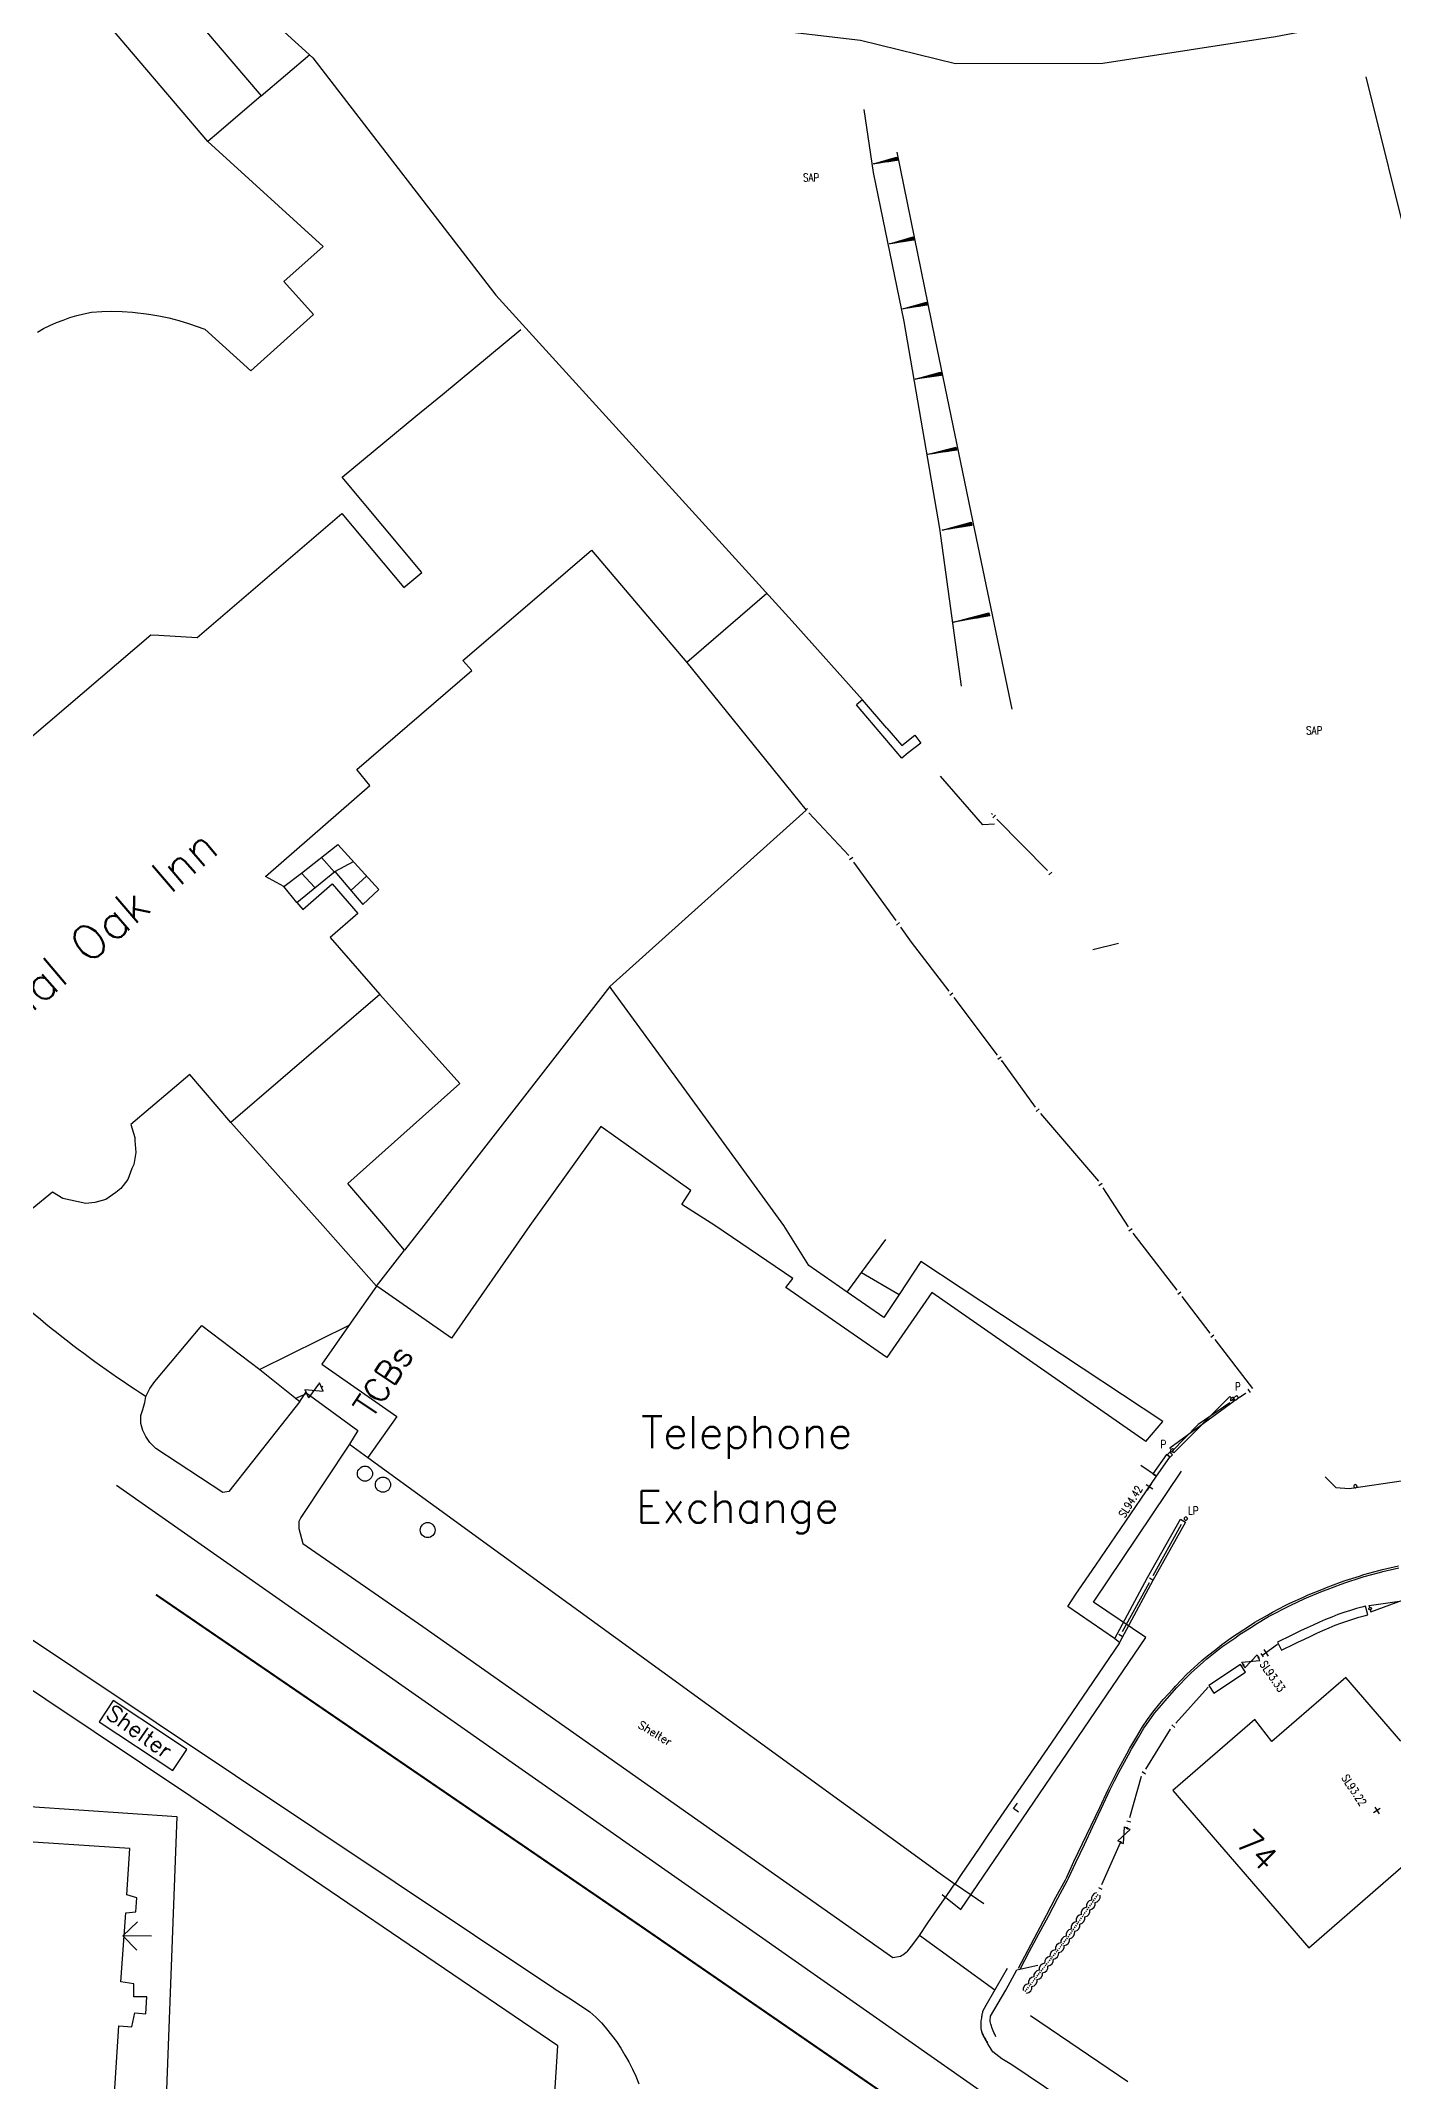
# Model space of a CAD drawing. Extents: x 427500 to 429848, y 434500 to 436505.
# Drawn here: x 428022.9 to 428090.5, y 435957.2 to 436059.2 of the extents above; entities that cross this region are included whole.
import ezdxf

# ---------------------------------------------------------------- set-up
doc = ezdxf.new("R2010")
doc.units = 0
doc.linetypes.add('1004', pattern=[6, 4, -2])
doc.linetypes.add('Dash-Dot', pattern=[6, 4, -1, 0, -1])
doc.layers.get('0').update_dxf_attribs({"color": 222})
for name, color, linetype in [('LPTIP_Ex_Base', 8, 'Continuous'), ('PRO-MARKINGS', 7, 'Continuous'), ('PROPOSED', 1, 'Continuous')]:
    doc.layers.add(name, color=color, linetype=linetype)
doc.styles.add('MtXpl_Romans', font='romans__.ttf')
doc.styles.get("Standard").update_dxf_attribs({"font": 'romans.shx'})

# ---------------------------------------------------------------- blocks, each defined once
blk = doc.blocks.new('FENCE_UP')
at = {"color": 0, "linetype": 'ByBlock', "flags": 128}
blk.add_lwpolyline([(0, 0.5), (0, -0.5)], dxfattribs=at)
blk = doc.blocks.new('GATE')
at = {"color": 0, "linetype": 'ByBlock', "flags": 128}
for points in [[(-0.450902, 0), (-0.451904, 0.007014), (-0.455912, 0.014028), (-0.460922, 0.019038), (-0.467936, 0.023046), (-0.475952, 0.024048), (-0.482966, 0.023046), (-0.48998, 0.019038), (-0.49499, 0.014028), (-0.498998, 0.007014), (-0.5, 0), (-0.498998, -0.007014), (-0.49499, -0.014028), (-0.48998, -0.019038), (-0.482966, -0.023046), (-0.475952, -0.024048), (-0.467936, -0.023046), (-0.460922, -0.019038), (-0.455912, -0.014028), (-0.451904, -0.007014)], [(-0.475952, 0.024048), (-0.475952, 0.078156), (0.475952, -0.078156), (0.475952, -0.024048)], [(-0.475952, -0.024048), (-0.475952, -0.078156), (0.475952, 0.078156), (0.475952, 0.024048)], [(-0.450902, 0), (-0.451904, -0.007014)], [(0.5, 0), (0.498998, 0.007014), (0.49499, 0.014028), (0.48998, 0.019038), (0.482966, 0.023046), (0.475952, 0.024048), (0.467936, 0.023046), (0.460922, 0.019038), (0.455912, 0.014028), (0.451904, 0.007014), (0.450902, 0), (0.451904, -0.007014), (0.455912, -0.014028), (0.460922, -0.019038), (0.467936, -0.023046), (0.475952, -0.024048), (0.482966, -0.023046), (0.48998, -0.019038), (0.49499, -0.014028), (0.498998, -0.007014)], [(0.5, 0), (0.498998, -0.007014)]]:
    blk.add_lwpolyline(points, dxfattribs=at)
blk = doc.blocks.new('HEDGE_1')
at = {"color": 0, "linetype": 'ByBlock', "flags": 128}
for points in [[(0.5, 0.26977), (0.274775, 0.43994), (-0.000501, 0.5), (-0.274775, 0.43994), (-0.5, 0.26977)], [(-0.5, -0.270771), (-0.274775, -0.43994), (-0.000501, -0.5), (0.274775, -0.43994), (0.5, -0.270771)], [(-0.44995, -0.000501), (-0.320821, -0.000501)], [(-0.192693, -0.000501), (-0.063564, -0.000501)], [(0.063564, -0.000501), (0.191692, -0.000501)], [(0.320821, -0.000501), (0.448949, -0.000501)]]:
    blk.add_lwpolyline(points, dxfattribs=at)
blk = doc.blocks.new('CIRCL')
at = {"color": 0, "linetype": 'ByBlock', "flags": 128}
for points in [[(0.5, 0), (0.475, 0.154), (0.404, 0.293), (0.293, 0.404), (0.154, 0.475), (0, 0.5), (-0.154, 0.475), (-0.293, 0.404), (-0.404, 0.293), (-0.475, 0.154), (-0.5, 0), (-0.475, -0.154), (-0.404, -0.293), (-0.293, -0.404), (-0.154, -0.475), (0, -0.5), (0.154, -0.475), (0.293, -0.404), (0.404, -0.293), (0.475, -0.154)], [(0.5, 0), (0.475, -0.154)]]:
    blk.add_lwpolyline(points, dxfattribs=at)
blk = doc.blocks.new('MH_BANK_S')
at = {"color": 0, "linetype": 'ByBlock', "flags": 128}
for points in [[(-0.5, -0.109), (-0.5, 0.109)], [(-0.5, 0.109), (0.5, 0)], [(-0.5, -0.109), (-0.5, 0.109)], [(0.5, 0), (-0.5, -0.109)], [(-0.495, -0.109), (-0.495, 0.109)], [(-0.49, -0.108), (-0.49, 0.108)], [(-0.485, -0.108), (-0.485, 0.108)], [(-0.48, -0.107), (-0.48, 0.107)], [(-0.475, -0.107), (-0.475, 0.107)], [(-0.47, -0.106), (-0.47, 0.106)], [(-0.465, -0.105), (-0.465, 0.106)], [(-0.46, -0.105), (-0.46, 0.105)], [(-0.455, -0.104), (-0.455, 0.105)], [(-0.45, -0.104), (-0.45, 0.104)], [(-0.445, -0.103), (-0.445, 0.103)], [(-0.44, -0.103), (-0.44, 0.103)], [(-0.435, -0.102), (-0.435, 0.102)], [(-0.43, -0.102), (-0.43, 0.102)], [(-0.425, -0.101), (-0.425, 0.101)], [(-0.42, -0.101), (-0.42, 0.101)], [(-0.415, -0.1), (-0.415, 0.1)], [(-0.41, -0.099), (-0.41, 0.1)], [(-0.405, -0.099), (-0.405, 0.099)], [(-0.4, -0.098), (-0.4, 0.098)], [(-0.395, -0.098), (-0.395, 0.098)], [(-0.39, -0.097), (-0.39, 0.097)], [(-0.385, -0.097), (-0.385, 0.097)], [(-0.38, -0.096), (-0.38, 0.096)], [(-0.375, -0.096), (-0.375, 0.096)], [(-0.37, -0.095), (-0.37, 0.095)], [(-0.365, -0.094), (-0.365, 0.095)], [(-0.36, -0.094), (-0.36, 0.094)], [(-0.355, -0.093), (-0.355, 0.094)], [(-0.35, -0.093), (-0.35, 0.093)], [(-0.345, -0.092), (-0.345, 0.092)], [(-0.34, -0.092), (-0.34, 0.092)], [(-0.335, -0.091), (-0.335, 0.091)], [(-0.33, -0.091), (-0.33, 0.091)], [(-0.325, -0.09), (-0.325, 0.09)], [(-0.32, -0.09), (-0.32, 0.09)], [(-0.315, -0.089), (-0.315, 0.089)], [(-0.31, -0.088), (-0.31, 0.089)], [(-0.305, -0.088), (-0.305, 0.088)], [(-0.3, -0.087), (-0.3, 0.088)], [(-0.295, -0.087), (-0.295, 0.087)], [(-0.29, -0.086), (-0.29, 0.086)], [(-0.285, -0.086), (-0.285, 0.086)], [(-0.28, -0.085), (-0.28, 0.085)], [(-0.275, -0.085), (-0.275, 0.085)], [(-0.27, -0.084), (-0.27, 0.084)], [(-0.265, -0.084), (-0.265, 0.084)], [(-0.26, -0.083), (-0.26, 0.083)], [(-0.255, -0.082), (-0.255, 0.083)], [(-0.25, -0.082), (-0.25, 0.082)], [(-0.245, -0.081), (-0.245, 0.082)], [(-0.24, -0.081), (-0.24, 0.081)], [(-0.235, -0.08), (-0.235, 0.08)], [(-0.23, -0.08), (-0.23, 0.08)], [(-0.225, -0.079), (-0.225, 0.079)], [(-0.22, -0.079), (-0.22, 0.079)], [(-0.215, -0.078), (-0.215, 0.078)], [(-0.21, -0.078), (-0.21, 0.078)], [(-0.205, -0.077), (-0.205, 0.077)], [(-0.2, -0.076), (-0.2, 0.077)], [(-0.195, -0.076), (-0.195, 0.076)], [(-0.19, -0.075), (-0.19, 0.076)], [(-0.185, -0.075), (-0.185, 0.075)], [(-0.18, -0.074), (-0.18, 0.074)], [(-0.175, -0.074), (-0.175, 0.074)], [(-0.17, -0.073), (-0.17, 0.073)], [(-0.165, -0.073), (-0.165, 0.073)], [(-0.16, -0.072), (-0.16, 0.072)], [(-0.155, -0.072), (-0.155, 0.072)], [(-0.15, -0.071), (-0.15, 0.071)], [(-0.145, -0.07), (-0.145, 0.071)], [(-0.14, -0.07), (-0.14, 0.07)], [(-0.135, -0.069), (-0.135, 0.07)], [(-0.13, -0.069), (-0.13, 0.069)], [(-0.125, -0.068), (-0.125, 0.068)], [(-0.12, -0.068), (-0.12, 0.068)], [(-0.115, -0.067), (-0.115, 0.067)], [(-0.11, -0.067), (-0.11, 0.067)], [(-0.105, -0.066), (-0.105, 0.066)], [(-0.1, -0.066), (-0.1, 0.066)], [(-0.095, -0.065), (-0.095, 0.065)], [(-0.09, -0.064), (-0.09, 0.065)], [(-0.085, -0.064), (-0.085, 0.064)], [(-0.08, -0.063), (-0.08, 0.063)], [(-0.075, -0.063), (-0.075, 0.063)], [(-0.07, -0.062), (-0.07, 0.062)], [(-0.065, -0.062), (-0.065, 0.062)], [(-0.06, -0.061), (-0.06, 0.061)], [(-0.055, -0.061), (-0.055, 0.061)], [(-0.05, -0.06), (-0.05, 0.06)], [(-0.045, -0.059), (-0.045, 0.06)], [(-0.04, -0.059), (-0.04, 0.059)], [(-0.035, -0.058), (-0.035, 0.059)], [(-0.03, -0.058), (-0.03, 0.058)], [(-0.025, -0.057), (-0.025, 0.057)], [(-0.02, -0.057), (-0.02, 0.057)], [(-0.015, -0.056), (-0.015, 0.056)], [(-0.01, -0.056), (-0.01, 0.056)], [(-0.005, -0.055), (-0.005, 0.055)], [(0, -0.055), (0, 0.055)], [(0.005, -0.054), (0.005, 0.054)], [(0.01, -0.053), (0.01, 0.054)], [(0.015, -0.053), (0.015, 0.053)], [(0.02, -0.052), (0.02, 0.053)], [(0.025, -0.052), (0.025, 0.052)], [(0.03, -0.051), (0.03, 0.051)], [(0.035, -0.051), (0.035, 0.051)], [(0.04, -0.05), (0.04, 0.05)], [(0.045, -0.05), (0.045, 0.05)], [(0.05, -0.049), (0.05, 0.049)], [(0.055, -0.049), (0.055, 0.049)], [(0.06, -0.048), (0.06, 0.048)], [(0.065, -0.047), (0.065, 0.048)], [(0.07, -0.047), (0.07, 0.047)], [(0.075, -0.046), (0.075, 0.047)], [(0.08, -0.046), (0.08, 0.046)], [(0.085, -0.045), (0.085, 0.045)], [(0.09, -0.045), (0.09, 0.045)], [(0.095, -0.044), (0.095, 0.044)], [(0.1, -0.044), (0.1, 0.044)], [(0.105, -0.043), (0.105, 0.043)], [(0.11, -0.043), (0.11, 0.043)], [(0.115, -0.042), (0.115, 0.042)], [(0.12, -0.041), (0.12, 0.042)], [(0.125, -0.041), (0.125, 0.041)], [(0.13, -0.04), (0.13, 0.041)], [(0.135, -0.04), (0.135, 0.04)], [(0.14, -0.039), (0.14, 0.039)], [(0.145, -0.039), (0.145, 0.039)], [(0.15, -0.038), (0.15, 0.038)], [(0.155, -0.038), (0.155, 0.038)], [(0.16, -0.037), (0.16, 0.037)], [(0.165, -0.037), (0.165, 0.037)], [(0.17, -0.036), (0.17, 0.036)], [(0.175, -0.035), (0.175, 0.036)], [(0.18, -0.035), (0.18, 0.035)], [(0.185, -0.034), (0.185, 0.035)], [(0.19, -0.034), (0.19, 0.034)], [(0.195, -0.033), (0.195, 0.033)], [(0.2, -0.033), (0.2, 0.033)], [(0.205, -0.032), (0.205, 0.032)], [(0.21, -0.032), (0.21, 0.032)], [(0.215, -0.031), (0.215, 0.031)], [(0.22, -0.031), (0.22, 0.031)], [(0.225, -0.03), (0.225, 0.03)], [(0.23, -0.029), (0.23, 0.03)], [(0.235, -0.029), (0.235, 0.029)], [(0.24, -0.028), (0.24, 0.028)], [(0.245, -0.028), (0.245, 0.028)], [(0.25, -0.027), (0.25, 0.027)], [(0.255, -0.027), (0.255, 0.027)], [(0.26, -0.026), (0.26, 0.026)], [(0.265, -0.026), (0.265, 0.026)], [(0.27, -0.025), (0.27, 0.025)], [(0.275, -0.025), (0.275, 0.025)], [(0.28, -0.024), (0.28, 0.024)], [(0.285, -0.023), (0.285, 0.024)], [(0.29, -0.023), (0.29, 0.023)], [(0.295, -0.022), (0.295, 0.022)], [(0.3, -0.022), (0.3, 0.022)], [(0.305, -0.021), (0.305, 0.021)], [(0.31, -0.021), (0.31, 0.021)], [(0.315, -0.02), (0.315, 0.02)], [(0.32, -0.02), (0.32, 0.02)], [(0.325, -0.019), (0.325, 0.019)], [(0.33, -0.018), (0.33, 0.019)], [(0.335, -0.018), (0.335, 0.018)], [(0.34, -0.017), (0.34, 0.018)], [(0.345, -0.017), (0.345, 0.017)], [(0.35, -0.016), (0.35, 0.016)], [(0.355, -0.016), (0.355, 0.016)], [(0.36, -0.015), (0.36, 0.015)], [(0.365, -0.015), (0.365, 0.015)], [(0.37, -0.014), (0.37, 0.014)], [(0.375, -0.014), (0.375, 0.014)], [(0.38, -0.013), (0.38, 0.013)], [(0.385, -0.012), (0.385, 0.013)], [(0.39, -0.012), (0.39, 0.012)], [(0.395, -0.011), (0.395, 0.012)], [(0.4, -0.011), (0.4, 0.011)], [(0.405, -0.01), (0.405, 0.01)], [(0.41, -0.01), (0.41, 0.01)], [(0.415, -0.009), (0.415, 0.009)], [(0.42, -0.009), (0.42, 0.009)], [(0.425, -0.008), (0.425, 0.008)], [(0.43, -0.008), (0.43, 0.008)], [(0.435, -0.007), (0.435, 0.007)], [(0.44, -0.006), (0.44, 0.007)], [(0.445, -0.006), (0.445, 0.006)], [(0.45, -0.005), (0.45, 0.006)], [(0.455, -0.005), (0.455, 0.005)], [(0.46, -0.004), (0.46, 0.004)], [(0.465, -0.004), (0.465, 0.004)], [(0.47, -0.003), (0.47, 0.003)], [(0.475, -0.003), (0.475, 0.003)], [(0.48, -0.002), (0.48, 0.002)], [(0.485, -0.002), (0.485, 0.002)], [(0.49, -0.001), (0.49, 0.001)], [(0.495, 0), (0.495, 0.001)]]:
    blk.add_lwpolyline(points, dxfattribs=at)
blk = doc.blocks.new('SPOT')
at = {"color": 0, "linetype": 'ByBlock', "flags": 128}
for points in [[(-0.5, 0), (0.5, 0)], [(0, 0.5), (0, -0.5)]]:
    blk.add_lwpolyline(points, dxfattribs=at)
blk = doc.blocks.new('GATE_BROWN')
at = {"layer": 'LPTIP_Ex_Base', "linetype": 'Continuous', "flags": 128}
for points in [[(0, 0.228), (0, -0.228)], [(0, 0.228), (2.261, -0.228)], [(2.261, 0.228), (0, -0.228)], [(2.261, -0.228), (2.261, 0.228)]]:
    blk.add_lwpolyline(points, dxfattribs=at)

msp = doc.modelspace()

# ---------------------------------------------------------------- linework, layer by layer
at = {"layer": 'LPTIP_Ex_Base', "color": 251, "true_color": 0x636466}
for p, q in [((428028.2, 436063.19), (428033.91, 436056.48)), ((428031.25, 436054.21), (428025.53, 436060.92)), ((428033.91, 436056.48), (428036.35, 436058.56)), ((428033.91, 436056.48), (428031.79, 436054.67)), ((428031.79, 436054.67), (428031.25, 436054.21)), ((428031.25, 436054.21), (428037.01, 436048.96)), ((428037.01, 436048.96), (428035.05, 436047.2)), ((428035.05, 436047.2), (428036.53, 436045.56)), ((428024.35, 436045.4), (428024.69, 436045.5)), ((428024.69, 436045.5), (428025.04, 436045.59)), ((428025.04, 436045.59), (428025.43, 436045.67)), ((428025.43, 436045.67), (428025.94, 436045.7)), ((428025.94, 436045.7), (428026.45, 436045.72)), ((428026.45, 436045.72), (428026.96, 436045.71)), ((428026.96, 436045.71), (428027.47, 436045.67)), ((428027.47, 436045.67), (428028.3, 436045.58)), ((428028.3, 436045.58), (428028.8, 436045.49)), ((428028.8, 436045.49), (428029.29, 436045.39)), ((428036.53, 436045.56), (428033.4, 436042.74)), ((428022.72, 436044.68), (428023.03, 436044.85)), ((428023.03, 436044.85), (428023.35, 436045.01)), ((428023.35, 436045.01), (428023.68, 436045.15)), ((428023.68, 436045.15), (428024.01, 436045.28)), ((428024.01, 436045.28), (428024.35, 436045.4)), ((428029.29, 436045.39), (428029.79, 436045.26)), ((428029.79, 436045.26), (428030.27, 436045.11)), ((428030.27, 436045.11), (428031.1, 436044.82)), ((428031.1, 436044.82), (428033.4, 436042.74)), ((428042.98, 436041.56), (428046.9, 436044.8)), ((428041.65, 436040.47), (428042.98, 436041.56)), ((428037.96, 436037.42), (428041.65, 436040.47)), ((428038.04, 436037.32), (428037.96, 436037.42)), ((428041.95, 436032.65), (428038.04, 436037.32)), ((428030.71, 436029.41), (428037.95, 436035.6)), ((428037.95, 436035.6), (428041.05, 436031.9)), ((428046.88, 436030.73), (428050.43, 436033.78)), ((428050.43, 436033.78), (428055.2, 436028.15)), ((428041.05, 436031.9), (428041.95, 436032.65)), ((428059.2, 436031.61), (428055.2, 436028.15)), ((428044, 436028.25), (428046.88, 436030.73)), ((428017.6, 436020.32), (428028.39, 436029.54)), ((428028.39, 436029.54), (428028.8, 436029.52)), ((428028.8, 436029.52), (428030.71, 436029.41)), ((428044.45, 436027.75), (428044, 436028.25)), ((428055.2, 436028.15), (428061.16, 436020.78)), ((428038.7, 436022.8), (428044.45, 436027.75)), ((428034.13, 436017.46), (428039.35, 436022)), ((428039.35, 436022), (428038.7, 436022.8)), ((428061.16, 436020.78), (428051.35, 436011.95)), ((428035.92, 436017.63), (428037.75, 436019.05)), ((428037.75, 436019.05), (428038.58, 436018.14)), ((428036.92, 436018.4), (428037.57, 436017.68)), ((428037.6, 436017.7), (428038.52, 436018.21)), ((428038.58, 436018.14), (428039.8, 436016.8)), ((428035.05, 436016.95), (428034.13, 436017.46)), ((428035.05, 436016.95), (428035.92, 436017.63)), ((428035.7, 436016.15), (428035.05, 436016.95)), ((428035.7, 436016.15), (428037.6, 436017.7)), ((428035.92, 436017.63), (428036.6, 436016.9)), ((428036, 436015.81), (428037.46, 436017.09)), ((428037.46, 436017.09), (428038.75, 436015.61)), ((428037.6, 436017.7), (428039, 436016.05)), ((428039.18, 436017.48), (428038.4, 436016.76)), ((428035.7, 436016.15), (428036, 436015.81)), ((428039.8, 436016.8), (428039, 436016.05)), ((428038.75, 436015.61), (428037.36, 436014.4)), ((428037.36, 436014.4), (428039.85, 436011.55)), ((428051.35, 436011.95), (428042.04, 436000)), ((428051.45, 436011.81), (428051.35, 436011.95)), ((428055.06, 436006.86), (428051.45, 436011.81)), ((428039.85, 436011.55), (428032.4, 436005.15)), ((428043.85, 436007.1), (428039.85, 436011.55)), ((428030.35, 436007.55), (428027.4, 436005.05)), ((428032.4, 436005.15), (428030.35, 436007.55)), ((428038.25, 436002.11), (428043.85, 436007.1)), ((428060.05, 436000), (428055.06, 436006.86)), ((428027.4, 436005.05), (428027.6, 436004.4)), ((428032.4, 436005.15), (428036.99, 436000)), ((428050.9, 436004.95), (428047.35, 436000)), ((428055.4, 436001.75), (428050.9, 436004.95)), ((428027.65, 436003.65), (428027.55, 436003.05)), ((428027.6, 436004.4), (428027.6, 436004.25)), ((428027.6, 436004.25), (428027.65, 436003.65)), ((428027.45, 436002.85), (428027.25, 436002.3)), ((428027.55, 436003.05), (428027.45, 436002.85)), ((428023.48, 436001.67), (428021.45, 436000)), ((428024, 436001.35), (428023.48, 436001.67)), ((428026.65, 436001.65), (428026.15, 436001.3)), ((428026.9, 436001.85), (428026.65, 436001.65)), ((428027.25, 436002.3), (428026.9, 436001.85)), ((428040.04, 436000), (428038.25, 436002.11)), ((428054.95, 436001.05), (428055.4, 436001.75)), ((428025.15, 436001.1), (428024, 436001.35)), ((428025.6, 436001.15), (428025.15, 436001.1)), ((428026.15, 436001.3), (428025.6, 436001.15)), ((428056.6, 436000), (428054.95, 436001.05)), ((428036.99, 436000), (428039.68, 435996.98)), ((428041.08, 435998.77), (428040.04, 436000)), ((428042.04, 436000), (428041.08, 435998.77)), ((428047.35, 436000), (428043.42, 435994.38)), ((428060.5, 435997.35), (428056.6, 436000)), ((428061.3, 435998), (428060.05, 436000)), ((428039.68, 435996.98), (428041.08, 435998.77)), ((428063.93, 435997.65), (428065.15, 435999.3)), ((428063.21, 435996.68), (428061.3, 435998)), ((428063.21, 435996.68), (428063.93, 435997.65)), ((428063.93, 435997.65), (428065.81, 435996.55)), ((428066.9, 435998.2), (428065.81, 435996.55)), ((428079, 435990.2), (428066.9, 435998.2)), ((428039.68, 435996.98), (428038.3, 435995)), ((428039.75, 435996.94), (428039.68, 435996.98)), ((428043.42, 435994.38), (428039.75, 435996.94)), ((428060.15, 435996.9), (428060.5, 435997.35)), ((428065.2, 435993.4), (428060.15, 435996.9)), ((428065.05, 435995.4), (428063.21, 435996.68)), ((428065.81, 435996.55), (428065.05, 435995.4)), ((428067.45, 435996.65), (428065.2, 435993.4)), ((428078.15, 435989.2), (428067.45, 435996.65)), ((428028.6, 435992.2), (428030.95, 435995)), ((428030.95, 435995), (428033.85, 435992.8)), ((428038.3, 435995), (428033.85, 435992.8)), ((428038.3, 435995), (428036.95, 435993.07)), ((428033.85, 435992.8), (428035.85, 435991.2)), ((428036.95, 435993.07), (428040.69, 435990.46)), ((428028.1, 435991.15), (428028.15, 435991.45)), ((428028.15, 435991.45), (428028.35, 435991.85)), ((428028.35, 435991.85), (428028.6, 435992.2)), ((428035.85, 435991.2), (428036.15, 435991.65)), ((428036.15, 435991.65), (428038.75, 435989.75)), ((428027.9, 435990.5), (428028, 435990.8)), ((428027.9, 435990.1), (428027.9, 435990.5)), ((428028, 435990.8), (428028.1, 435991.15)), ((428035.85, 435991.2), (428032.3, 435986.7)), ((428040.69, 435990.46), (428039.25, 435988.4)), ((428028, 435989.75), (428027.9, 435990.1)), ((428028.15, 435989.45), (428028, 435989.75)), ((428028.35, 435989.15), (428028.15, 435989.45)), ((428038.75, 435989.75), (428038.32, 435989.08)), ((428078.15, 435989.2), (428079, 435990.2)), ((428028.65, 435988.85), (428028.35, 435989.15)), ((428032, 435986.65), (428028.65, 435988.85)), ((428038.32, 435989.08), (428035.9, 435985.4)), ((428038.32, 435989.08), (428039.25, 435988.4)), ((428039.25, 435988.4), (428049.31, 435981.09)), ((428032.3, 435986.7), (428032, 435986.65)), ((428035.9, 435985.4), (428035.8, 435985.2)), ((428035.8, 435985.2), (428035.8, 435984.85)), ((428035.8, 435984.85), (428036, 435984.1)), ((428036, 435984.1), (428042, 435979.95)), ((428017.82, 435982.4), (428048.54, 435961.87)), ((428049.5, 435981.35), (428049.5, 435981.35)), ((428049.31, 435981.09), (428067.66, 435967.75)), ((428030.4, 435971.45), (428018.85, 435979.17)), ((428042, 435979.95), (428065.49, 435963.41)), ((428088.15, 435977.4), (428084.45, 435974.2)), ((428090.9, 435974.23), (428088.15, 435977.4)), ((428026.51, 435976.25), (428025.81, 435975.19)), ((428029.22, 435974.46), (428026.51, 435976.25)), ((428025.81, 435975.19), (428029.5, 435972.75)), ((428083.6, 435975.3), (428079.5, 435971.75)), ((428084.45, 435974.2), (428083.6, 435975.3)), ((428030.2, 435973.81), (428029.22, 435974.46)), ((428029.5, 435972.75), (428030.2, 435973.81)), ((428048.75, 435959), (428030.4, 435971.45)), ((428079.5, 435971.75), (428086.3, 435963.9)), ((428022.35, 435970.95), (428029.7, 435970.45)), ((428029.7, 435970.45), (428028.95, 435950.75)), ((428086.3, 435963.9), (428094.03, 435970.62)), ((428027.35, 435968.85), (428014.05, 435969.75)), ((428027.2, 435966.55), (428027.35, 435968.85)), ((428027.7, 435966.4), (428027.2, 435966.55)), ((428027.65, 435965.7), (428027.7, 435966.4)), ((428026.9, 435962.2), (428027.15, 435965.65)), ((428027.15, 435965.65), (428027.65, 435965.7)), ((428027.55, 435962.1), (428026.9, 435962.2)), ((428027.55, 435961.45), (428027.55, 435962.1)), ((428048.54, 435961.87), (428048.56, 435961.86)), ((428048.56, 435961.86), (428049.48, 435961.27)), ((428028.2, 435961.45), (428027.55, 435961.45)), ((428028.15, 435960.6), (428028.2, 435961.45)), ((428049.48, 435961.27), (428050.35, 435960.7)), ((428026.4, 435954), (428026.8, 435960)), ((428026.8, 435960), (428027.45, 435959.95)), ((428027.45, 435959.95), (428027.6, 435960.65)), ((428027.6, 435960.65), (428028.15, 435960.6)), ((428050.35, 435960.7), (428050.64, 435960.43)), ((428050.64, 435960.43), (428050.77, 435960.29)), ((428050.77, 435960.29), (428050.92, 435960.14)), ((428050.92, 435960.14), (428051.02, 435960.02)), ((428051.02, 435960.02), (428051.18, 435959.84)), ((428051.18, 435959.84), (428051.43, 435959.53)), ((428077.24, 435957.2), (428072.37, 435960.49)), ((428048.07, 435948.75), (428048.75, 435959)), ((428051.43, 435959.53), (428051.67, 435959.21)), ((428051.67, 435959.21), (428051.89, 435958.87)), ((428051.89, 435958.87), (428052.1, 435958.53)), ((428069.99, 435959.55), (428069.94, 435959.7)), ((428070.24, 435959.1), (428069.99, 435959.55)), ((428070.49, 435958.7), (428070.24, 435959.1)), ((428052.1, 435958.53), (428052.3, 435958.19)), ((428052.3, 435958.19), (428052.48, 435957.83)), ((428052.48, 435957.83), (428052.65, 435957.47)), ((428070.94, 435958.35), (428070.49, 435958.7)), ((428071.44, 435958.05), (428070.94, 435958.35)), ((428073.89, 435956.4), (428071.44, 435958.05)), ((428052.65, 435957.47), (428052.8, 435957.1))]:
    msp.add_line(p, q, dxfattribs=at)
at = {"layer": 'LPTIP_Ex_Base', "color": 251, "true_color": 0x636466, "flags": 128}
for points in [[(428023.69, 436068.76), (428026.98, 436067.04), (428036.49, 436058.38), (428045.64, 436046.52), (428060.46, 436030.23), (428063.97, 436026.29)], [(428086.12, 436059.72), (428084.62, 436059.44), (428075.99, 436058.11), (428068.62, 436058.08), (428063.88, 436059.25), (428058.76, 436059.86), (428050.47, 436061.62), (428042.76, 436063.36), (428039.16, 436064), (428038.92, 436064.09)], [(428089.14, 436057.43), (428091.39, 436048.41), (428093.76, 436036.94), (428095.24, 436028.66)], [(428068.92, 436026.97), (428067.84, 436034.86), (428066.06, 436045.2), (428064.53, 436052.66), (428064.06, 436055.81)], [(428065.7, 436053.67), (428067.59, 436044.35), (428069.58, 436034.78), (428071.45, 436025.82)], [(428065.19, 436024.87), (428063.97, 436026.29), (428063.68, 436026.04)], [(428065.19, 436024.87), (428065.94, 436024.01), (428066.6, 436024.52), (428066.89, 436024.13), (428066.26, 436023.64), (428065.95, 436023.37), (428063.68, 436026.04)], [(428070.58, 436020.08), (428070, 436020.04), (428067.88, 436022.48)], [(428061.03, 436020.93), (428061.03, 436020.93)], [(428061.3, 436020.64), (428063.3, 436018.5), (428063.3, 436018.5)], [(428070.42, 436020.6), (428070.47, 436020.55)], [(428073.23, 436017.75), (428070.7, 436020.32)], [(428063.53, 436018.17), (428065.64, 436015.25)], [(428073.51, 436017.47), (428073.51, 436017.47)], [(428065.87, 436014.93), (428066.41, 436014.18), (428068.3, 436011.72), (428068.3, 436011.72)], [(428076.78, 436014.11), (428075.5, 436013.79)], [(428068.54, 436011.4), (428070.71, 436008.53)], [(428070.96, 436008.21), (428070.92, 436008.26), (428072.61, 436005.92), (428072.61, 436005.92)], [(428072.87, 436005.61), (428075.77, 436002.22), (428075.77, 436002.22)], [(428075.99, 436001.89), (428077.26, 435999.94), (428077.26, 435999.94)], [(428077.5, 435999.62), (428079.7, 435996.77)], [(428079.94, 435996.45), (428081.35, 435994.63), (428081.35, 435994.63)], [(428081.59, 435994.31), (428083.48, 435991.85)], [(428083.15, 435991.63), (428083.12, 435991.6), (428082.81, 435991.39)], [(428083.48, 435991.85), (428083.48, 435991.85)], [(428082.35, 435991.14), (428080.76, 435990.06), (428079.45, 435988.71)], [(428067.63, 435967.77), (428068.61, 435967.08), (428068.92, 435967.55), (428069.83, 435968.87), (428070.26, 435969.53), (428070.73, 435970.21), (428073.43, 435974.12), (428076.84, 435979.14), (428076.57, 435979.35), (428074.25, 435980.95), (428074.64, 435981.57), (428075.64, 435983.02), (428077.9, 435986.33), (428078.67, 435987.47), (428077.9, 435988.01)], [(428067.96, 435966.56), (428068.89, 435965.81), (428078.14, 435979.4), (428075.53, 435981.18), (428079.93, 435987.72)], [(428087.64, 435986.91), (428087.11, 435987.44)], [(428087.64, 435986.91), (428088.31, 435986.86), (428093.74, 435987.65), (428094.91, 435987.81), (428095.67, 435987.92), (428096.22, 435987.99), (428096.77, 435988.02), (428097.52, 435988.03), (428098.5, 435988.03), (428099.57, 435988.01), (428100.69, 435987.95), (428101.84, 435987.85), (428102.98, 435987.69), (428104.14, 435987.44), (428105.32, 435987.13), (428106.5, 435986.78), (428107.67, 435986.4), (428108.8, 435986.04), (428109.95, 435985.65), (428111.15, 435985.22), (428112.28, 435984.8), (428113.24, 435984.44)], [(428076.59, 435979.35), (428078.23, 435982.4), (428079.87, 435985.32), (428080.13, 435985.17), (428078.5, 435982.26), (428076.83, 435979.16)], [(428078.51, 435982.51), (428079.92, 435985.08)], [(428071.78, 435962.88), (428072.24, 435963.76), (428072.71, 435964.65), (428073.18, 435965.53), (428073.65, 435966.42), (428074.12, 435967.3), (428074.19, 435967.43), (428074.55, 435968.2), (428074.98, 435969.1), (428075.41, 435970), (428075.84, 435970.91), (428076.26, 435971.81), (428076.49, 435972.28), (428076.71, 435972.71), (428077.19, 435973.59), (428077.34, 435973.87), (428077.69, 435974.46), (428077.97, 435974.94), (428078.23, 435975.3), (428078.49, 435975.68), (428078.84, 435976.1), (428079.01, 435976.3), (428079.51, 435976.84), (428079.63, 435976.98), (428080.2, 435977.57), (428080.36, 435977.73), (428080.94, 435978.25), (428081.14, 435978.42), (428081.72, 435978.88), (428081.94, 435979.05), (428082.53, 435979.47), (428082.76, 435979.63), (428083.37, 435980.02), (428083.6, 435980.17), (428084.22, 435980.53), (428084.47, 435980.67), (428085.11, 435981), (428085.35, 435981.13), (428086.02, 435981.43), (428086.26, 435981.54), (428086.94, 435981.81), (428087.18, 435981.91), (428087.88, 435982.17), (428088.11, 435982.25), (428088.83, 435982.48), (428089.04, 435982.55), (428089.8, 435982.75), (428089.98, 435982.8), (428090.77, 435982.99)], [(428071.86, 435962.83), (428072.33, 435963.72), (428072.8, 435964.6), (428073.27, 435965.48), (428073.74, 435966.37), (428074.21, 435967.25), (428074.27, 435967.38), (428074.64, 435968.15), (428075.07, 435969.06), (428075.5, 435969.96), (428075.93, 435970.87), (428076.35, 435971.77), (428076.58, 435972.24), (428076.8, 435972.66), (428077.28, 435973.54), (428077.43, 435973.82), (428077.77, 435974.41), (428078.05, 435974.88), (428078.31, 435975.24), (428078.57, 435975.62), (428078.92, 435976.03), (428079.09, 435976.23), (428079.58, 435976.78), (428079.7, 435976.91), (428080.27, 435977.5), (428080.43, 435977.66), (428081.01, 435978.17), (428081.2, 435978.34), (428081.78, 435978.8), (428082, 435978.97), (428082.59, 435979.38), (428082.82, 435979.55), (428083.42, 435979.93), (428083.65, 435980.08), (428084.28, 435980.45), (428084.51, 435980.58), (428085.16, 435980.91), (428085.39, 435981.03), (428086.06, 435981.34), (428086.3, 435981.44), (428086.98, 435981.72), (428087.21, 435981.81), (428087.91, 435982.07), (428088.14, 435982.15), (428088.86, 435982.39), (428089.06, 435982.45), (428089.82, 435982.66), (428090, 435982.71), (428090.79, 435982.89)], [(428076.97, 435979.71), (428078.32, 435982.16), (428078.32, 435982.16)], [(428076.78, 435979.36), (428076.78, 435979.36)], [(428083.79, 435978.41), (428083.79, 435978.41)], [(428084.12, 435978.64), (428084.72, 435979.07)], [(428079.65, 435975.13), (428081.26, 435976.93)], [(428078.14, 435972.82), (428079.38, 435974.83), (428079.38, 435974.83)], [(428077.35, 435970.41), (428077.93, 435972.48), (428077.93, 435972.48)], [(428071.77, 435970.67), (428071.53, 435970.86), (428071.73, 435971.13)], [(428077.24, 435970.02), (428077.24, 435970.02)], [(428075.95, 435967.06), (428076.88, 435969.15)], [(428065.49, 435963.41), (428065.88, 435963.48), (428065.93, 435963.51), (428066, 435963.55), (428066.07, 435963.61), (428066.15, 435963.66), (428066.22, 435963.72), (428066.25, 435963.74), (428066.5, 435964.06), (428066.82, 435964.51), (428067.25, 435965.14), (428067.73, 435965.84), (428068.16, 435966.46), (428068.45, 435966.88), (428068.59, 435967.09), (428068.68, 435967.05), (428070.04, 435966.11)], [(428075.78, 435966.69), (428075.78, 435966.69)], [(428071.21, 435962.86), (428070.71, 435962), (428070.21, 435961.13), (428069.99, 435960.75), (428069.98, 435960.7), (428069.97, 435960.64), (428069.95, 435960.58), (428069.94, 435960.5), (428069.93, 435960.44), (428069.92, 435960.37), (428069.91, 435960.31), (428069.9, 435960.24), (428069.9, 435960.18), (428069.9, 435960.17), (428069.9, 435960.1), (428069.9, 435960.02), (428069.9, 435959.94), (428069.9, 435959.86), (428069.91, 435959.77), (428069.94, 435959.68), (428069.99, 435959.57), (428070.05, 435959.45), (428070.12, 435959.33), (428070.18, 435959.23), (428070.19, 435959.22), (428070.23, 435959.16), (428070.23, 435959.16)], [(428070.65, 435959.45), (428070.63, 435959.5), (428070.59, 435959.58), (428070.55, 435959.66), (428070.51, 435959.75), (428070.48, 435959.83), (428070.45, 435959.91), (428070.42, 435959.99), (428070.4, 435960.07), (428070.38, 435960.14), (428070.36, 435960.21), (428070.36, 435960.27), (428070.36, 435960.33), (428070.37, 435960.39), (428070.37, 435960.44), (428070.38, 435960.48), (428071.14, 435961.77), (428071.7, 435962.79), (428072.74, 435963.03)]]:
    msp.add_lwpolyline(points, dxfattribs=at)
at = {"layer": 'LPTIP_Ex_Base', "linetype": 'Dash-Dot', "flags": 128}
for points in [[(428035.61, 435991.35), (428036.18, 435991.6)], [(428036.92, 435991.92), (428037, 435991.97)]]:
    msp.add_lwpolyline(points, dxfattribs=at)
at = {"layer": 'LPTIP_Ex_Base', "color": 251, "true_color": 0x636466, "flags": 128}
for points in [[(428082.52, 435991.37), (428082.67, 435991.5), (428082.78, 435991.37), (428082.63, 435991.25)], [(428079.17, 435988.55), (428078.49, 435987.59), (428078.67, 435987.47), (428079.35, 435988.42)], [(428079.36, 435988.43), (428079.23, 435988.56), (428079.35, 435988.67), (428079.47, 435988.54)], [(428084.93, 435978.77), (428085.13, 435978.87), (428085.41, 435979.01), (428085.74, 435979.17), (428086.08, 435979.33), (428086.4, 435979.48), (428086.7, 435979.62), (428087, 435979.76), (428087.31, 435979.89), (428087.61, 435980.02), (428087.89, 435980.13), (428088.19, 435980.23), (428088.5, 435980.33), (428088.8, 435980.42), (428089.06, 435980.49), (428089.25, 435980.54), (428089.12, 435980.98), (428088.94, 435980.92), (428088.68, 435980.85), (428088.37, 435980.76), (428088.05, 435980.66), (428087.74, 435980.55), (428087.44, 435980.43), (428087.13, 435980.31), (428086.82, 435980.17), (428086.51, 435980.03), (428086.21, 435979.89), (428085.88, 435979.74), (428085.54, 435979.57), (428085.21, 435979.41), (428084.93, 435979.27), (428084.73, 435979.17)], [(428081.55, 435976.63), (428083.13, 435977.68), (428082.88, 435978.05), (428081.3, 435977)]]:
    msp.add_lwpolyline(points, close=True, dxfattribs=at)
at = {"layer": 'LPTIP_Ex_Base', "color": 251, "true_color": 0x636466}
for points in [[(428039.47, 435987.6), (428039.47, 435987.53), (428039.45, 435987.46), (428039.41, 435987.39), (428039.36, 435987.34), (428039.31, 435987.29), (428039.24, 435987.25), (428039.17, 435987.23), (428039.1, 435987.22), (428039.03, 435987.23), (428038.96, 435987.25), (428038.89, 435987.29), (428038.84, 435987.34), (428038.79, 435987.39), (428038.75, 435987.46), (428038.73, 435987.53), (428038.72, 435987.6), (428038.73, 435987.67), (428038.75, 435987.74), (428038.79, 435987.81), (428038.84, 435987.86), (428038.89, 435987.91), (428038.96, 435987.95), (428039.03, 435987.97), (428039.1, 435987.97), (428039.17, 435987.97), (428039.24, 435987.95), (428039.31, 435987.91), (428039.36, 435987.86), (428039.41, 435987.81), (428039.45, 435987.74), (428039.47, 435987.67), (428039.47, 435987.6)], [(428040.38, 435987.05), (428040.37, 435986.98), (428040.35, 435986.91), (428040.31, 435986.84), (428040.27, 435986.78), (428040.21, 435986.74), (428040.14, 435986.7), (428040.07, 435986.68), (428040, 435986.67), (428039.93, 435986.68), (428039.86, 435986.7), (428039.79, 435986.74), (428039.73, 435986.78), (428039.69, 435986.84), (428039.65, 435986.91), (428039.63, 435986.98), (428039.62, 435987.05), (428039.63, 435987.12), (428039.65, 435987.19), (428039.69, 435987.26), (428039.73, 435987.32), (428039.79, 435987.36), (428039.86, 435987.4), (428039.93, 435987.42), (428040, 435987.42), (428040.07, 435987.42), (428040.14, 435987.4), (428040.21, 435987.36), (428040.27, 435987.32), (428040.31, 435987.26), (428040.35, 435987.19), (428040.37, 435987.12), (428040.38, 435987.05)], [(428042.61, 435984.78), (428042.6, 435984.7), (428042.58, 435984.63), (428042.55, 435984.57), (428042.5, 435984.51), (428042.44, 435984.47), (428042.38, 435984.43), (428042.31, 435984.41), (428042.23, 435984.4), (428042.16, 435984.41), (428042.09, 435984.43), (428042.03, 435984.47), (428041.97, 435984.51), (428041.92, 435984.57), (428041.89, 435984.63), (428041.87, 435984.7), (428041.86, 435984.78), (428041.87, 435984.85), (428041.89, 435984.92), (428041.92, 435984.98), (428041.97, 435985.04), (428042.03, 435985.09), (428042.09, 435985.12), (428042.16, 435985.15), (428042.23, 435985.15), (428042.31, 435985.15), (428042.38, 435985.12), (428042.44, 435985.09), (428042.5, 435985.04), (428042.55, 435984.98), (428042.58, 435984.92), (428042.6, 435984.85), (428042.61, 435984.78)], [(428027.72, 435965.19), (428027, 435964.5), (428027.69, 435963.78)], [(428028.42, 435964.47), (428027, 435964.5)]]:
    msp.add_lwpolyline(points, dxfattribs=at)
at = {"layer": 'PRO-MARKINGS', "linetype": '1004', "const_width": 0.1, "flags": 128}
msp.add_lwpolyline([(428028.65, 435981.55), (428053.09, 435964.84), (428067.96, 435954.6, -0.062431), (428092.93, 435933.39, -0.022015), (428104.42, 435919.7, -0.069194), (428120.63, 435891.2, -0.003634), (428125.59, 435876.93, 0.035145), (428133.61, 435857.82, 0.111172), (428168.1, 435815.13, 0.001707), (428186.46, 435800.99, 0.066969), (428215.07, 435784.3)], format="xyb", dxfattribs=at)
at = {"layer": 'PROPOSED', "flags": 128}
msp.add_lwpolyline([(428019.54, 435998.31, 0.050735), (428028.16, 435991.46, 0.081824)], format="xyb", dxfattribs=at)
for points in [[(428071.48, 435955.61), (428026.68, 435987.01)], [(428070.59, 435961.78), (428066.82, 435964.51)], [(428070.1, 435959.34), (428070.13, 435959.32)]]:
    msp.add_lwpolyline(points, dxfattribs=at)

# ---------------------------------------------------------------- block references
at = {"layer": 'LPTIP_Ex_Base', "color": 251, "true_color": 0x636466}
for name, p, xscale, yscale, zscale, rotation in [('MH_BANK_S', (428065.11, 436053.21), 1.19265, 0.75, 1.19265, 192.154942), ('MH_BANK_S', (428065.92, 436049.22), 1.233528, 0.75, 1.233528, 193.025841), ('MH_BANK_S', (428066.59, 436045.97), 1.220845, 0.75, 1.220845, 192.300539), ('MH_BANK_S', (428067.25, 436042.46), 1.299823, 0.75, 1.299823, 191.542526), ('MH_BANK_S', (428067.93, 436038.7), 1.500325, 0.75, 1.500325, 191.377102), ('MH_BANK_S', (428068.69, 436034.93), 1.503966, 0.75, 1.503966, 192.04703), ('MH_BANK_S', (428069.42, 436030.37), 1.816694, 0.75, 1.816694, 192.183657), ('FENCE_UP', (428061.16, 436020.78), 0.2, 0.2, 0.2, 313.034527), ('FENCE_UP', (428070.56, 436020.46), 0.2, 0.2, 0.2, 134.592987), ('FENCE_UP', (428063.41, 436018.34), 0.2, 0.2, 0.2, 305.792539), ('FENCE_UP', (428073.37, 436017.61), 0.2, 0.2, 0.2, 134.592987), ('FENCE_UP', (428065.75, 436015.09), 0.2, 0.2, 0.2, 305.792539), ('FENCE_UP', (428068.42, 436011.56), 0.2, 0.2, 0.2, 307.146357), ('FENCE_UP', (428070.83, 436008.37), 0.2, 0.2, 0.2, 307.146357), ('FENCE_UP', (428072.74, 436005.77), 0.2, 0.2, 0.2, 310.545926), ('FENCE_UP', (428075.88, 436002.05), 0.2, 0.2, 0.2, 303.138361), ('FENCE_UP', (428077.38, 435999.78), 0.2, 0.2, 0.2, 307.584391), ('FENCE_UP', (428079.82, 435996.61), 0.2, 0.2, 0.2, 307.584391), ('FENCE_UP', (428081.47, 435994.47), 0.2, 0.2, 0.2, 307.584345), ('GATE', (428080.95, 435990.05), 4.154435, 2, 4.154435, 220.598947), ('FENCE_UP', (428083.32, 435991.74), 0.2, 0.2, 0.2, 214.686357), ('SPOT', (428078.33, 435986.95), 0.3999999999999999, 0.3999999999999999, 0.3999999999999999, 58.30284899999999), ('CIRCL', (428088.62, 435986.97), 0.16, 0.16, 0.16, 357.128857), ('CIRCL', (428080.14, 435985.35), 0.16, 0.16, 0.16, 1.743723), ('FENCE_UP', (428078.41, 435982.34), 0.2, 0.2, 0.2, 61.172226), ('GATE', (428090.82, 435981.22), 3.174778, 2, 3.174778, 14.204603), ('FENCE_UP', (428076.88, 435979.53), 0.2, 0.2, 0.2, 61.29660800000001), ('GATE', (428083.4, 435978.22), 0.888405, 2, 0.888405, 26.13985399999999), ('SPOT', (428084.15, 435978.64), 0.4, 0.4, 0.4, 304.656273), ('FENCE_UP', (428083.95, 435978.53), 0.2, 0.2, 0.2, 35.04665099999999), ('FENCE_UP', (428079.52, 435974.98), 0.2, 0.2, 0.2, 48.17122100000002), ('FENCE_UP', (428078.04, 435972.65), 0.2, 0.2, 0.2, 58.239013), ('SPOT', (428089.7, 435970.75), 0.4, 0.4, 0.4, 303.601238), ('GATE', (428077.05, 435969.52), 0.8126300000000001, 2, 0.8126300000000001, 64.885976), ('FENCE_UP', (428077.29, 435970.22), 0.2, 0.2, 0.2, 74.286761), ('FENCE_UP', (428075.86, 435966.87), 0.2, 0.2, 0.2, 65.965696), ('HEDGE_1', (428075.13, 435965.68), 0.441628, 0.4, 0.441628, 54.929961), ('HEDGE_1', (428075.39, 435966.04), 0.441628, 0.4, 0.441628, 54.929961), ('HEDGE_1', (428075.64, 435966.4), 0.441628, 0.4, 0.441628, 54.929961), ('HEDGE_1', (428074.37, 435964.59), 0.441628, 0.4, 0.441628, 54.929961), ('HEDGE_1', (428074.63, 435964.96), 0.441628, 0.4, 0.441628, 54.929961), ('HEDGE_1', (428074.88, 435965.32), 0.441628, 0.4, 0.441628, 54.929961), ('HEDGE_1', (428073.57, 435963.56), 0.434283, 0.4, 0.434283, 51.68417900000001), ('HEDGE_1', (428073.84, 435963.9), 0.434283, 0.4, 0.434283, 51.68417900000001), ('HEDGE_1', (428074.11, 435964.24), 0.434283, 0.4, 0.434283, 51.68417900000001), ('HEDGE_1', (428072.76, 435962.54), 0.434283, 0.4, 0.434283, 51.68417900000001), ('HEDGE_1', (428073.03, 435962.88), 0.434283, 0.4, 0.434283, 51.68417900000001), ('HEDGE_1', (428073.3, 435963.22), 0.434283, 0.4, 0.434283, 51.68417900000001), ('HEDGE_1', (428072.23, 435961.86), 0.434283, 0.4, 0.434283, 51.68417900000001), ('HEDGE_1', (428072.49, 435962.2), 0.434283, 0.4, 0.434283, 51.68417900000001)]:
    msp.add_blockref(name, p, dxfattribs=dict(at, xscale=xscale, yscale=yscale, zscale=zscale, rotation=rotation))
at = {"layer": 'LPTIP_Ex_Base', "linetype": 'Continuous', "xscale": 0.3568190620852467, "zscale": 0.3568190620852467, "rotation": 23.96927450497356}
msp.add_blockref('GATE_BROWN', (428036.18, 435991.6), dxfattribs=at)

# ---------------------------------------------------------------- texts
at = {"layer": 'LPTIP_Ex_Base', "color": 251, "true_color": 0x636466, "width": 0.8}
for p in [(428061, 436052.2), (428086.16, 436024.56)]:
    msp.add_text('SAP', height=0.4, dxfattribs=at).set_placement(p)
at = {"layer": 'LPTIP_Ex_Base', "color": 251, "true_color": 0x636466, "style": 'MtXpl_Romans'}
for s, height, rotation, p in [('Original Oak Inn', 1.7, 40.5, (428017.94, 436006.78)), ('TCBs', 1.2, 56.6, (428039.45, 435990.3)), ('Shelter', 0.8, 324.6976, (428026.08, 435975.45)), ('Shelter', 0.4, 328.8044, (428052.71, 435974.93)), ('74', 1.2, 314.9, (428082.57, 435969.09))]:
    msp.add_text(s, height=height, rotation=rotation, dxfattribs=at).set_placement(p)
at = {"layer": 'LPTIP_Ex_Base', "color": 251, "true_color": 0x636466, "width": 0.8}
for s, rotation, p in [('P', 359.9989, (428082.6, 435991.75)), ('P', 359.9989, (428078.88, 435988.87)), ('SL94.42', 58.3028, (428077.09, 435985.36)), ('LP', 359.9989, (428080.26, 435985.55)), ('SL93.33', -55.3437, (428083.82, 435978.07)), ('SL93.22', -56.3988, (428087.91, 435972.39))]:
    msp.add_text(s, height=0.4, rotation=rotation, dxfattribs=at).set_placement(p)
at = {"layer": 'LPTIP_Ex_Base', "color": 251, "true_color": 0x636466, "style": 'MtXpl_Romans'}
for s, p in [('Telephone', (428052.91, 435988.87)), ('Exchange', (428052.65, 435985.14))]:
    msp.add_text(s, height=1.6, dxfattribs=at).set_placement(p)

doc.saveas('drawing.dxf')
